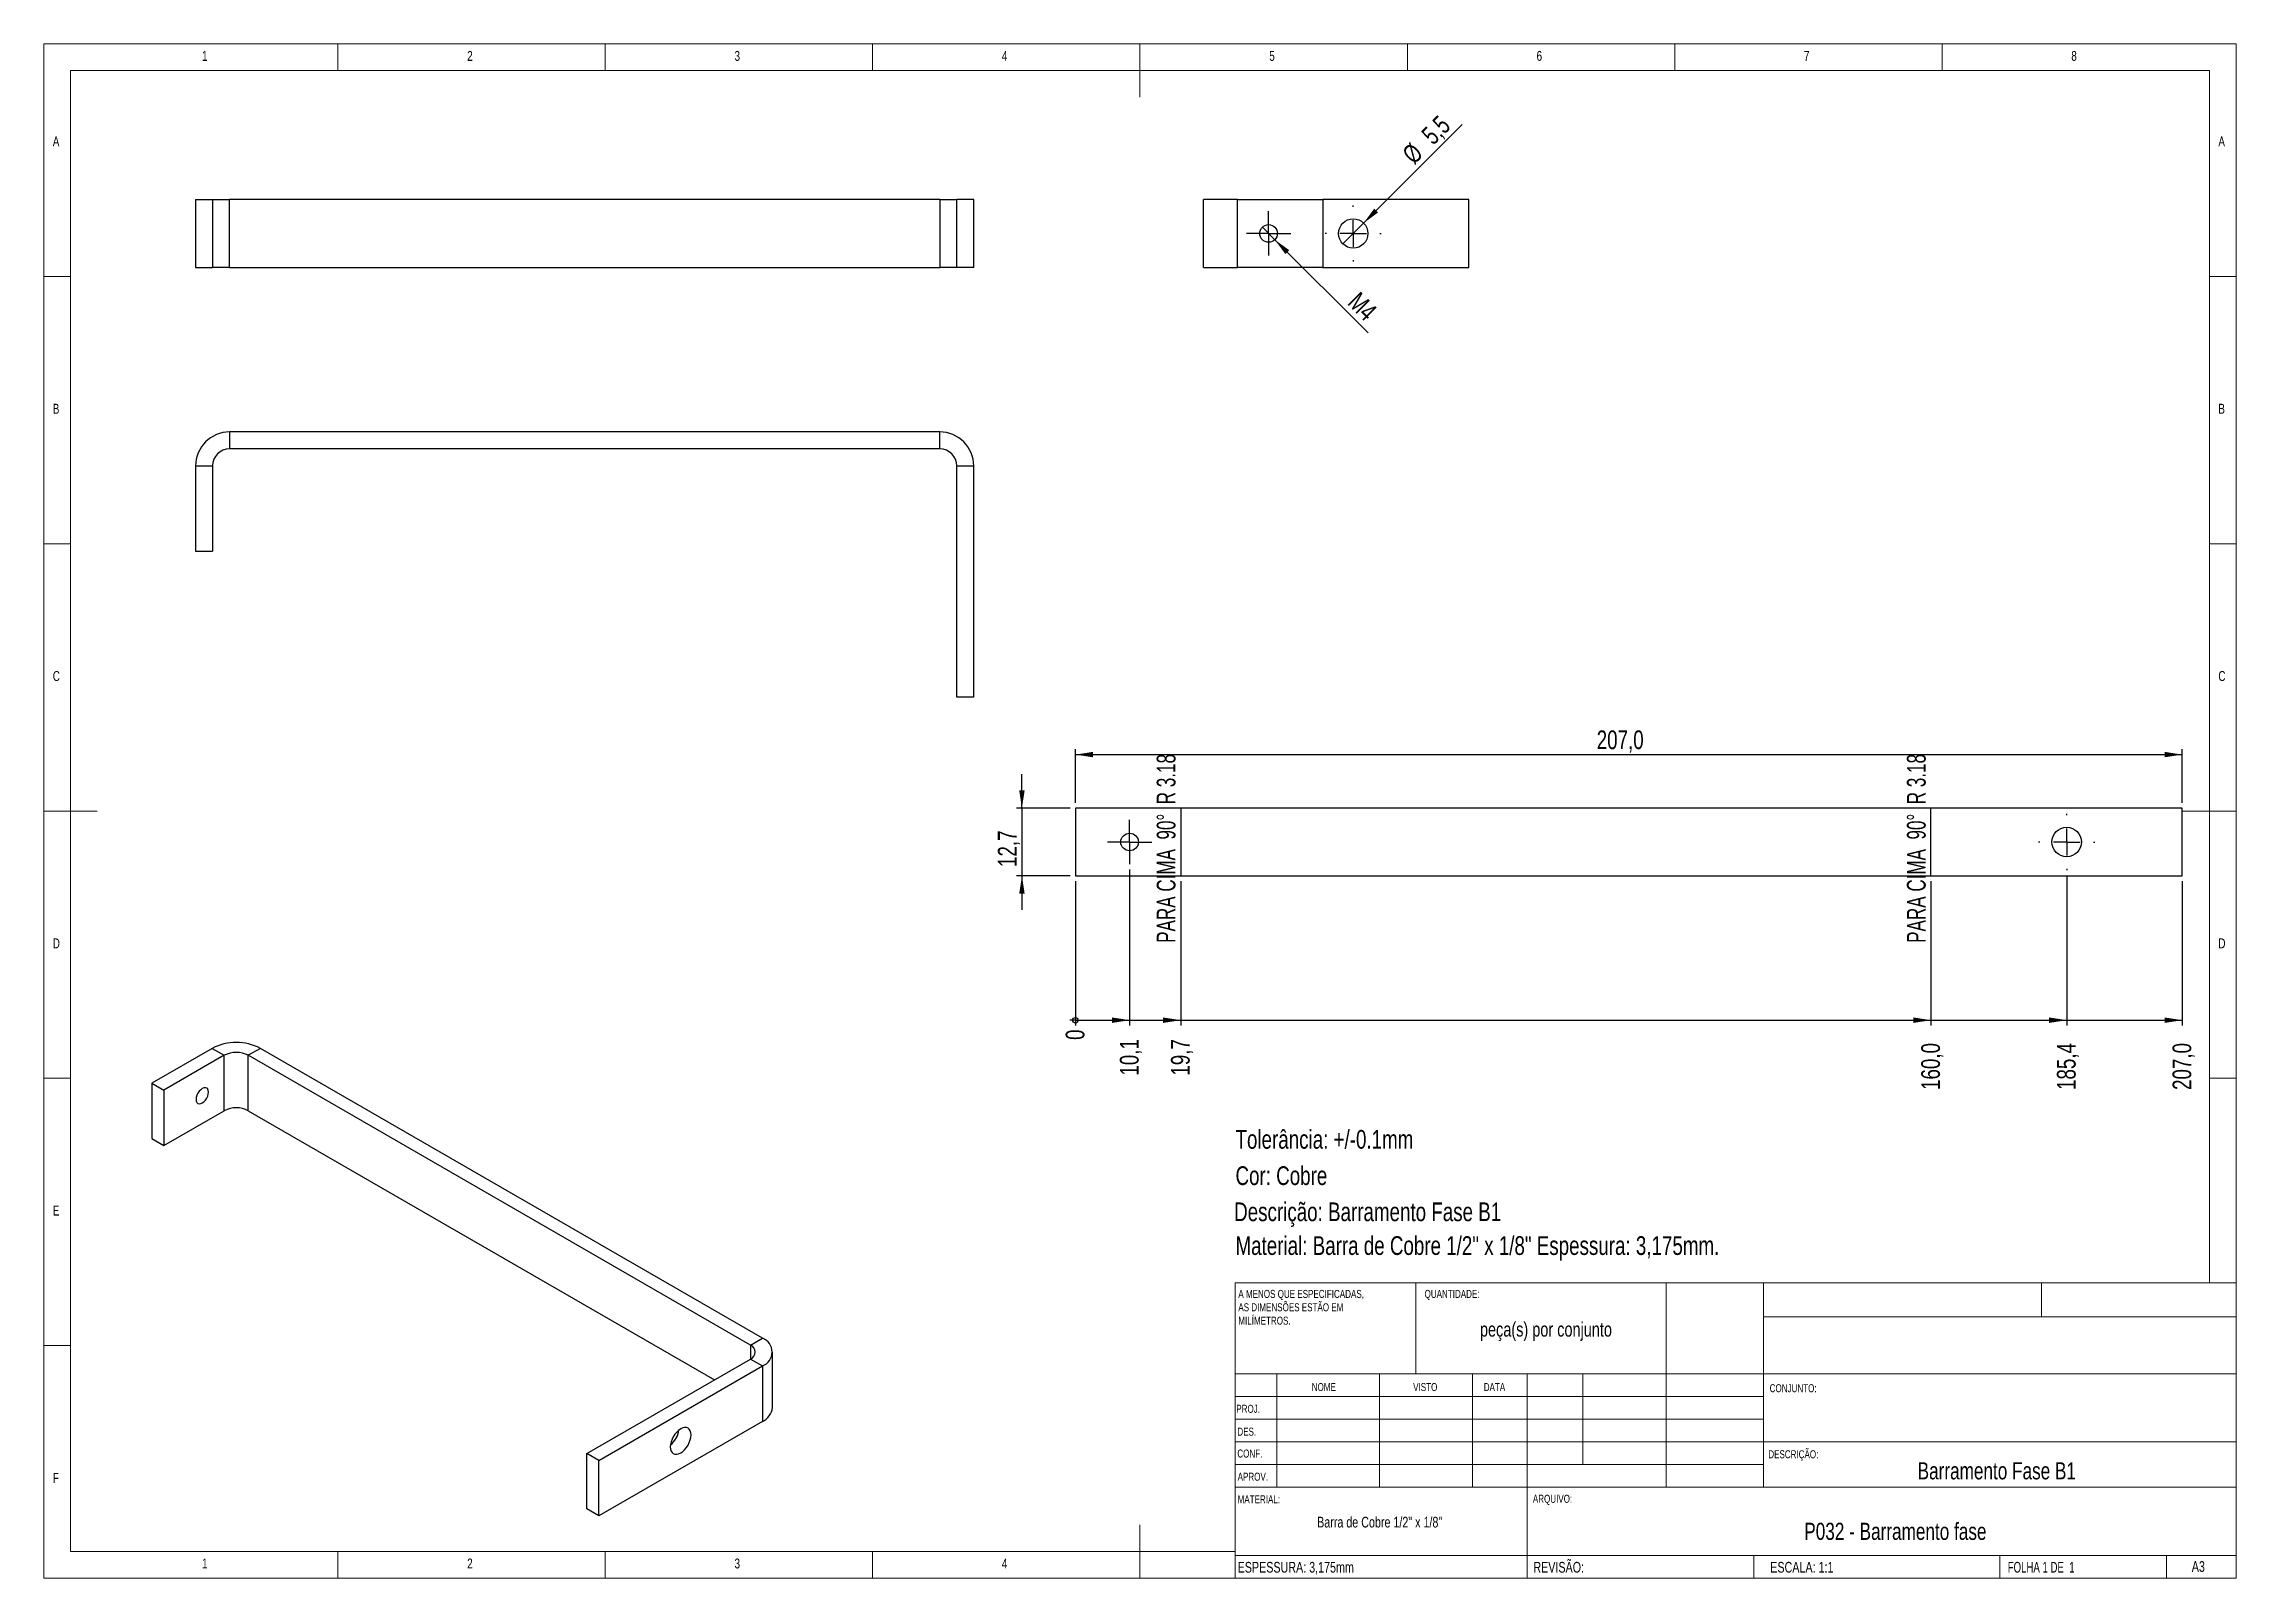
# Model space of a CAD drawing. Header units: millimetres. Extents: x 5 to 415, y 5 to 292.
import ezdxf

# ---------------------------------------------------------------- set-up
doc = ezdxf.new("R2010")
doc.units = ezdxf.units.MM
doc.linetypes.add('CENTERX2', pattern=[20.32, 12.7, -2.54, 2.54, -2.54])
doc.layers.add('CAMADA_1', color=179, linetype='Continuous')
doc.layers.add('FORMAT', color=7, linetype='Continuous')
doc.styles.add('SLDTEXTSTYLE0', font='TXT', dxfattribs={"width": 0.75})
doc.styles.add('SLDTEXTSTYLE1', font='TXT', dxfattribs={"width": 0.673077})
doc.styles.add('SLDTEXTSTYLE2', font='TXT', dxfattribs={"width": 0.681818})
doc.dimstyles.new('SLDDIMSTYLE0', dxfattribs={"dimtxt": 3.5, "dimasz": 3.302, "dimexe": 0, "dimexo": 0.0625, "dimgap": 0.875, "dimtad": 1, "dimdec": 1, "dimrnd": 1e-09, "dimzin": 12, "dimdsep": 46, "dimtxsty": 'SLDTEXTSTYLE0', "dimblk1": 'NONE', "dimsah": 1, "dimcen": 0, "dimadec": 0, "dimazin": 3, "dimtfac": 1, "dimtdec": 1, "dimtmove": 0, "dimatfit": 3, "dimldrblk": 'NONE', "dimfxl": 1, "dimfrac": 2, "dimtolj": 1, "dimtzin": 12, "dimarcsym": 0})
doc.dimstyles.new('SLDDIMSTYLE1', dxfattribs={"dimtxt": 3.5, "dimasz": 3.302, "dimexe": 0, "dimexo": 0.0625, "dimgap": 0.875, "dimtad": 1, "dimdec": 1, "dimrnd": 1e-09, "dimzin": 12, "dimdsep": 46, "dimtxsty": 'SLDTEXTSTYLE0', "dimblk1": 'NONE', "dimsah": 1, "dimcen": 0, "dimadec": 0, "dimazin": 3, "dimtfac": 1, "dimtdec": 1, "dimtmove": 0, "dimatfit": 3, "dimldrblk": 'NONE', "dimfxl": 1, "dimfrac": 2, "dimtolj": 1, "dimtzin": 12, "dimarcsym": 0})
doc.dimstyles.new('SLDDIMSTYLE2', dxfattribs={"dimtxt": 3.5, "dimasz": 0.338667, "dimexe": 0, "dimexo": 0.0625, "dimgap": 0.875, "dimtad": 0, "dimtih": 1, "dimtoh": 1, "dimdec": 0, "dimrnd": 1e-09, "dimdsep": 46, "dimtxsty": 'SLDTEXTSTYLE0', "dimblk1": 'ORIGIN', "dimblk2": 'ORIGIN', "dimsah": 1, "dimcen": 0.09, "dimadec": 0, "dimazin": 2, "dimtfac": 1, "dimtdec": 0, "dimtofl": 0, "dimtmove": 0, "dimatfit": 3, "dimldrblk": 'ORIGIN', "dimfxl": 1, "dimfrac": 2, "dimtolj": 1, "dimtzin": 12, "dimarcsym": 0})
doc.dimstyles.new('SLDDIMSTYLE3', dxfattribs={"dimtxt": 3.5, "dimasz": 3.302, "dimexe": 0, "dimexo": 0.0625, "dimgap": 0.875, "dimtad": 0, "dimtih": 1, "dimtoh": 1, "dimdec": 1, "dimrnd": 1e-09, "dimzin": 12, "dimdsep": 46, "dimtxsty": 'SLDTEXTSTYLE0', "dimsah": 1, "dimcen": 0.09, "dimadec": 0, "dimazin": 3, "dimtfac": 1, "dimtdec": 1, "dimtofl": 0, "dimtmove": 0, "dimatfit": 3, "dimfxl": 1, "dimfrac": 2, "dimtolj": 1, "dimtzin": 12, "dimarcsym": 0})
doc.dimstyles.new('SLDDIMSTYLE4', dxfattribs={"dimtxt": 3.5, "dimasz": 3.302, "dimexe": 0, "dimexo": 0.0625, "dimgap": 0.875, "dimtad": 1, "dimdec": 1, "dimrnd": 1e-09, "dimzin": 12, "dimdsep": 46, "dimtxsty": 'SLDTEXTSTYLE0', "dimsah": 1, "dimcen": 0.09, "dimadec": 0, "dimazin": 3, "dimtfac": 1, "dimtdec": 1, "dimtofl": 0, "dimtmove": 0, "dimatfit": 3, "dimfxl": 1, "dimfrac": 2, "dimtolj": 1, "dimtzin": 12, "dimarcsym": 0})
doc.dimstyles.new('SLDDIMSTYLE5', dxfattribs={"dimtxt": 3.5, "dimasz": 3.302, "dimexe": 0, "dimexo": 0.0625, "dimgap": 0.875, "dimtad": 1, "dimdec": 1, "dimrnd": 1e-09, "dimzin": 12, "dimdsep": 46, "dimtxsty": 'SLDTEXTSTYLE0', "dimsah": 1, "dimcen": 0.09, "dimadec": 0, "dimazin": 3, "dimtfac": 1, "dimtdec": 1, "dimtmove": 0, "dimatfit": 0, "dimfxl": 1, "dimfrac": 2, "dimtolj": 1, "dimtzin": 12, "dimarcsym": 0})

# ---------------------------------------------------------------- blocks, each defined once
blk = doc.blocks.new('SW_NOTE_0')
at = {"color": 0, "linetype": 'Continuous', "lineweight": 0, "char_height": 1.5, "attachment_point": 1, "style": 'SLDTEXTSTYLE0'}
for s, insert in [('A MENOS QUE ESPECIFICADAS,', (0, 1.93)), ('AS DIMENSÕES ESTÃO EM', (0, -0.57)), ('MILÍMETROS.', (0, -3.07))]:
    blk.add_mtext(s, dxfattribs=dict(at, insert=insert))
blk = doc.blocks.new('_D')
at = {"layer": 'CAMADA_1'}
for q in [(232.88, 257.7), (252.65, 237.93)]:
    blk.add_line((235.21, 255.36), q, dxfattribs=at)
blk.add_solid([(235.21, 255.36), (237.19, 252.67), (237.91, 253.39)], dxfattribs=at)
at = {"layer": 'CAMADA_1', "insert": (251.11, 245.83), "char_height": 3.5, "attachment_point": 1, "rotation": 315, "style": 'SLDTEXTSTYLE0'}
blk.add_mtext('M4', dxfattribs=at)
blk = doc.blocks.new('_NONE')
blk = doc.blocks.new('_D_1')
at = {"layer": 'CAMADA_1'}
for q in [(270.28, 276.93), (247.93, 254.58)]:
    blk.add_line((251.82, 258.47), q, dxfattribs=at)
blk.add_solid([(251.82, 258.47), (254.52, 260.45), (253.8, 261.17)], dxfattribs=at)
at = {"layer": 'CAMADA_1', "char_height": 3.5, "attachment_point": 1, "rotation": 45, "style": 'SLDTEXTSTYLE0'}
for s, insert in [('5,5', (262.37, 275.39)), ('%%c', (258.77, 271.77))]:
    blk.add_mtext(s, dxfattribs=dict(at, insert=insert))
blk = doc.blocks.new('SW_CENTERMARKSYMBOL_0')
at = {"layer": 'CAMADA_1', "color": 0}
for p, q in [((0, 5), (0, 5.25)), ((-5, 0), (-5.25, 0)), ((0, 0), (-2.5, 0)), ((0, 0), (0, 2.5)), ((0, 0), (0, -2.5)), ((0, 0), (2.5, 0)), ((5, 0), (5.25, 0)), ((0, -5), (0, -5.25))]:
    blk.add_line(p, q, dxfattribs=at)
blk = doc.blocks.new('SW_CENTERMARKSYMBOL_1')
at = {"layer": 'CAMADA_1', "color": 0}
for p, q in [((0, 2.5), (0, 4.15)), ((-2.5, 0), (-4.15, 0)), ((0, 0), (-2.5, 0)), ((0, 0), (0, 2.5)), ((0, 0), (0, -2.5)), ((0, 0), (2.5, 0)), ((2.5, 0), (4.15, 0)), ((0, -2.5), (0, -4.15))]:
    blk.add_line(p, q, dxfattribs=at)
blk = doc.blocks.new('_ORIGIN')
at = {"color": 0, "linetype": 'ByBlock', "lineweight": -2}
blk.add_line((0, 0), (-1, 0), dxfattribs=at)
blk.add_circle((0, 0), 0.5, dxfattribs=at)
blk = doc.blocks.new('_D_2')
at = {"layer": 'CAMADA_1'}
blk.add_line((197.92, 135.35), (197.92, 108.35), dxfattribs=at)
at = {"layer": 'CAMADA_1', "xscale": 1.016, "yscale": 1.016}
blk.add_blockref('_ORIGIN', (197.92, 109.37), dxfattribs=at)
at = {"layer": 'CAMADA_1', "insert": (196.1, 105.68), "char_height": 3.5, "attachment_point": 1, "rotation": 90, "style": 'SLDTEXTSTYLE0'}
blk.add_mtext('0', dxfattribs=at)
blk = doc.blocks.new('_D_3')
at = {"layer": 'CAMADA_1'}
for p, q in [((208.06, 137.55), (208.06, 108.35)), ((197.92, 109.37), (208.06, 109.37))]:
    blk.add_line(p, q, dxfattribs=at)
blk.add_solid([(208.06, 109.37), (204.76, 109.88), (204.76, 108.86)], dxfattribs=at)
at = {"layer": 'CAMADA_1', "insert": (206.24, 99), "char_height": 3.5, "attachment_point": 1, "rotation": 90, "style": 'SLDTEXTSTYLE0'}
blk.add_mtext('10,1', dxfattribs=at)
blk = doc.blocks.new('_D_4')
at = {"layer": 'CAMADA_1'}
for p, q in [((217.62, 135.35), (217.62, 108.35)), ((208.06, 109.37), (217.62, 109.37))]:
    blk.add_line(p, q, dxfattribs=at)
blk.add_solid([(217.62, 109.37), (214.32, 109.88), (214.32, 108.86)], dxfattribs=at)
at = {"layer": 'CAMADA_1', "insert": (215.79, 99), "char_height": 3.5, "attachment_point": 1, "rotation": 90, "style": 'SLDTEXTSTYLE0'}
blk.add_mtext('19,7', dxfattribs=at)
blk = doc.blocks.new('_D_5')
at = {"layer": 'CAMADA_1'}
for p, q in [((357.92, 135.35), (357.92, 108.35)), ((217.62, 109.37), (357.92, 109.37))]:
    blk.add_line(p, q, dxfattribs=at)
blk.add_solid([(357.92, 109.37), (354.62, 109.88), (354.62, 108.86)], dxfattribs=at)
at = {"layer": 'CAMADA_1', "insert": (356.1, 96.32), "char_height": 3.5, "attachment_point": 1, "rotation": 90, "style": 'SLDTEXTSTYLE0'}
blk.add_mtext('160,0', dxfattribs=at)
blk = doc.blocks.new('_D_6')
at = {"layer": 'CAMADA_1'}
for p, q in [((383.31, 136.45), (383.31, 108.35)), ((357.92, 109.37), (383.31, 109.37))]:
    blk.add_line(p, q, dxfattribs=at)
blk.add_solid([(383.31, 109.37), (380.01, 109.88), (380.01, 108.86)], dxfattribs=at)
at = {"layer": 'CAMADA_1', "insert": (381.48, 96.32), "char_height": 3.5, "attachment_point": 1, "rotation": 90, "style": 'SLDTEXTSTYLE0'}
blk.add_mtext('185,4', dxfattribs=at)
blk = doc.blocks.new('_D_7')
at = {"layer": 'CAMADA_1'}
for p, q in [((404.92, 135.35), (404.92, 108.35)), ((383.31, 109.37), (404.92, 109.37))]:
    blk.add_line(p, q, dxfattribs=at)
blk.add_solid([(404.92, 109.37), (401.62, 109.88), (401.62, 108.86)], dxfattribs=at)
at = {"layer": 'CAMADA_1', "insert": (403.1, 96.32), "char_height": 3.5, "attachment_point": 1, "rotation": 90, "style": 'SLDTEXTSTYLE0'}
blk.add_mtext('207,0', dxfattribs=at)
blk = doc.blocks.new('_D_8')
at = {"layer": 'CAMADA_1'}
for p, q in [((197.92, 150.05), (197.92, 160.05)), ((404.92, 150.05), (404.92, 160.05)), ((197.92, 159.05), (404.92, 159.05))]:
    blk.add_line(p, q, dxfattribs=at)
for points in [[(197.92, 159.05), (201.22, 158.55), (201.22, 159.56)], [(404.92, 159.05), (401.62, 159.56), (401.62, 158.55)]]:
    blk.add_solid(points, dxfattribs=at)
at = {"layer": 'CAMADA_1', "insert": (295.41, 163.57), "char_height": 3.5, "attachment_point": 1, "style": 'SLDTEXTSTYLE0'}
blk.add_mtext('207,0', dxfattribs=at)
blk = doc.blocks.new('_D_9')
at = {"layer": 'CAMADA_1'}
for p, q in [((187.92, 149.05), (187.92, 155.4)), ((196.92, 149.05), (186.92, 149.05)), ((187.92, 149.05), (187.92, 136.35)), ((196.92, 136.35), (186.92, 136.35)), ((187.92, 136.35), (187.92, 130))]:
    blk.add_line(p, q, dxfattribs=at)
for points in [[(187.92, 149.05), (188.43, 152.36), (187.41, 152.36)], [(187.92, 136.35), (187.41, 133.05), (188.43, 133.05)]]:
    blk.add_solid(points, dxfattribs=at)
at = {"layer": 'CAMADA_1', "insert": (183.41, 138.03), "char_height": 3.5, "attachment_point": 1, "rotation": 90, "style": 'SLDTEXTSTYLE0'}
blk.add_mtext('12,7', dxfattribs=at)
blk = doc.blocks.new('SW_CENTERMARKSYMBOL_2')
at = {"layer": 'CAMADA_1', "color": 0}
for p, q in [((0, 2.5), (0, 4.15)), ((-2.5, 0), (-4.15, 0)), ((0, 0), (-2.5, 0)), ((0, 0), (0, 2.5)), ((0, 0), (0, -2.5)), ((0, 0), (2.5, 0)), ((2.5, 0), (4.15, 0)), ((0, -2.5), (0, -4.15))]:
    blk.add_line(p, q, dxfattribs=at)
blk = doc.blocks.new('SW_CENTERMARKSYMBOL_3')
at = {"layer": 'CAMADA_1', "color": 0}
for p, q in [((0, 5), (0, 5.25)), ((-5, 0), (-5.25, 0)), ((0, 0), (-2.5, 0)), ((0, 0), (0, 2.5)), ((0, 0), (0, -2.5)), ((0, 0), (2.5, 0)), ((5, 0), (5.25, 0)), ((0, -5), (0, -5.25))]:
    blk.add_line(p, q, dxfattribs=at)

msp = doc.modelspace()

# ---------------------------------------------------------------- linework, layer by layer
at = {"color": 7, "linetype": 'Continuous', "lineweight": 18}
for p, q in [((415, 292), (5, 292)), ((5, 292), (5, 5)), ((60, 287), (60, 292)), ((110, 292), (110, 287)), ((160, 287), (160, 292)), ((210, 292), (210, 282)), ((260, 287), (260, 292)), ((310, 292), (310, 287)), ((360, 287), (360, 292)), ((415, 5), (415, 292)), ((410, 287), (10, 287)), ((10, 287), (10, 10)), ((410, 287), (410, 60.25)), ((10, 248.5), (5, 248.5)), ((415, 248.5), (410, 248.5)), ((5, 198.5), (10, 198.5)), ((410, 198.5), (415, 198.5)), ((5, 148.5), (15, 148.5)), ((415, 148.5), (405, 148.5)), ((5, 98.5), (10, 98.5)), ((410, 98.5), (415, 98.5)), ((227.8, 60.25), (415, 60.25)), ((227.8, 60.25), (227.8, 5)), ((261.6, 43.25), (261.59, 60.25)), ((308.4, 60.25), (308.4, 22)), ((326.6, 60.25), (326.6, 22.02)), ((378.6, 53.88), (378.6, 60.25)), ((415, 53.88), (326.6, 53.88)), ((10, 48.5), (5, 48.5)), ((415, 43.25), (227.8, 43.25)), ((235.6, 43.25), (235.6, 22.01)), ((254.79, 43.25), (254.79, 22.01)), ((272.2, 43.26), (272.2, 22.01)), ((282.4, 5), (282.4, 43.25)), ((292.8, 26.25), (292.8, 43.25)), ((326.6, 39), (227.8, 39)), ((326.6, 34.75), (227.8, 34.75)), ((326.6, 30.5), (227.8, 30.5)), ((326.6, 30.5), (415, 30.5)), ((326.6, 26.25), (227.8, 26.25)), ((282.4, 22.01), (227.8, 22.01)), ((282.4, 22.01), (415, 22.03)), ((210, 5), (210, 15)), ((10, 10), (227.8, 10)), ((60, 5), (60, 10)), ((110, 10), (110, 5)), ((160, 5), (160, 10)), ((227.8, 9.25), (415, 9.25)), ((324.78, 9.25), (324.78, 5)), ((370.8, 5), (370.8, 9.25)), ((402, 5), (402, 9.25)), ((5, 5), (415, 5))]:
    msp.add_line(p, q, dxfattribs=at)
at = {"color": 7, "linetype": 'Continuous', "lineweight": 25}
for p, q in [((33.38, 262.88), (33.38, 250.18)), ((33.38, 262.88), (36.56, 262.88)), ((36.56, 262.88), (36.56, 250.18)), ((36.56, 262.88), (39.74, 262.88)), ((39.74, 250.18), (39.74, 262.88)), ((172.55, 262.88), (39.74, 262.88)), ((172.55, 262.88), (172.55, 250.18)), ((172.55, 262.88), (175.73, 262.88)), ((178.91, 262.88), (175.73, 262.88)), ((175.73, 250.18), (175.73, 262.88)), ((178.91, 250.18), (178.91, 262.88)), ((221.88, 250.18), (221.88, 262.88)), ((228.24, 262.88), (221.88, 262.88)), ((228.24, 262.88), (244.19, 262.88)), ((228.24, 250.18), (228.24, 262.88)), ((244.19, 262.88), (244.19, 250.18)), ((271.49, 262.88), (244.19, 262.88)), ((271.49, 250.18), (271.49, 262.88)), ((33.38, 250.18), (36.56, 250.18)), ((39.74, 250.18), (36.56, 250.18)), ((39.74, 250.18), (172.55, 250.18)), ((175.73, 250.18), (172.55, 250.18)), ((178.91, 250.18), (175.73, 250.18)), ((221.88, 250.18), (228.24, 250.18)), ((244.19, 250.18), (228.24, 250.18)), ((244.19, 250.18), (271.49, 250.18)), ((39.74, 219.41), (39.74, 216.23)), ((172.55, 219.41), (39.74, 219.41)), ((172.55, 216.23), (172.55, 219.41)), ((172.55, 216.23), (39.74, 216.23)), ((33.38, 213.05), (36.56, 213.05)), ((33.38, 213.05), (33.38, 197.1)), ((36.56, 213.05), (36.56, 197.1)), ((175.73, 213.05), (178.91, 213.05)), ((175.73, 169.8), (175.73, 213.05)), ((178.91, 169.8), (178.91, 213.05)), ((33.38, 197.1), (36.56, 197.1)), ((178.91, 169.8), (175.73, 169.8)), ((404.92, 149.05), (197.92, 149.05)), ((197.92, 149.05), (197.92, 136.35)), ((404.92, 136.35), (404.92, 149.05)), ((197.92, 136.35), (404.92, 136.35)), ((36.49, 104.1), (25.21, 97.58)), ((38.74, 102.8), (27.46, 96.29)), ((36.49, 104.1), (38.74, 102.8)), ((38.74, 92.43), (38.74, 102.8)), ((45.49, 104.1), (43.24, 102.8)), ((137.15, 48.58), (43.24, 102.8)), ((43.24, 92.43), (43.24, 102.8)), ((139.4, 49.88), (45.49, 104.1)), ((25.21, 97.58), (27.46, 96.29)), ((25.21, 97.58), (25.21, 87.21)), ((27.46, 96.29), (27.46, 85.92)), ((27.46, 85.92), (38.74, 92.43)), ((43.24, 92.43), (130.42, 42.1)), ((25.21, 87.21), (27.46, 85.92)), ((137.15, 48.58), (139.4, 49.88)), ((106.57, 28.33), (137.15, 45.99)), ((137.15, 48.58), (137.15, 45.99)), ((137.15, 45.99), (139.4, 44.69)), ((141.26, 36.92), (141.26, 47.29)), ((108.81, 27.03), (139.4, 44.69)), ((139.4, 44.69), (139.4, 34.32)), ((139.4, 34.32), (108.81, 16.66)), ((108.81, 27.03), (106.57, 28.33)), ((106.57, 17.96), (106.57, 28.33)), ((108.81, 16.66), (108.81, 27.03)), ((108.81, 16.66), (106.57, 17.96))]:
    msp.add_line(p, q, dxfattribs=at)
at = {"color": 7, "linetype": 'CENTERX2'}
for p, q in [((217.62, 149.05), (217.62, 136.35)), ((357.92, 136.35), (357.92, 149.05))]:
    msp.add_line(p, q, dxfattribs=at)
at = {"color": 7, "linetype": 'Continuous', "lineweight": 25, "flags": 128}
for points in [[(35.8, 95.91), (35.76, 96.24), (35.64, 96.5), (35.46, 96.67), (35.22, 96.74), (34.94, 96.72), (34.63, 96.59), (34.33, 96.37), (34.05, 96.07), (33.81, 95.72), (33.62, 95.33), (33.51, 94.94), (33.47, 94.57), (33.51, 94.24), (33.62, 93.98), (33.81, 93.81), (34.05, 93.74), (34.33, 93.76), (34.63, 93.89), (34.94, 94.11), (35.22, 94.41), (35.46, 94.76), (35.64, 95.15), (35.76, 95.54), (35.8, 95.91)], [(126.04, 31.79), (126, 32.21), (125.89, 32.57), (125.71, 32.85), (125.47, 33.05), (125.18, 33.16), (124.84, 33.17), (124.48, 33.09), (124.1, 32.92), (123.72, 32.65), (123.35, 32.32), (123.02, 31.91), (122.72, 31.46), (122.48, 30.98), (122.3, 30.49), (122.19, 30.01), (122.15, 29.55), (122.19, 29.13), (122.3, 28.77), (122.48, 28.49), (122.72, 28.29), (123.02, 28.18), (123.35, 28.17), (123.72, 28.25), (124.1, 28.43), (124.48, 28.69), (124.84, 29.03), (125.18, 29.43), (125.47, 29.88), (125.71, 30.36), (125.89, 30.85), (126, 31.33), (126.04, 31.79)]]:
    msp.add_lwpolyline(points, dxfattribs=at)
at = {"color": 7, "linetype": 'Continuous', "lineweight": 25}
for centre, radius in [((249.88, 256.53), 2.75), ((234.05, 256.53), 1.65), ((208.06, 142.7), 1.65), ((383.31, 142.7), 2.75)]:
    msp.add_circle(centre, radius, dxfattribs=at)
for centre, radius, start, end in [((39.74, 213.05), 6.36, 90, 180), ((172.55, 213.05), 6.36, 0, 90), ((39.74, 213.05), 3.18, 90, 180), ((172.55, 213.05), 3.18, 0, 90), ((40.99, 95.42), 9.78, 62.6097, 117.3903), ((40.99, 98.46), 4.89, 62.6097, 117.3903), ((40.99, 88.09), 4.89, 62.6097, 117.3903), ((138.41, 47.29), 2.78, 290.7834, 69.2166), ((136.66, 47.29), 1.39, 290.7834, 69.2166), ((138.07, 37.24), 3.21, 294.5251, 354.1548), ((119.42, 33.37), 4.4, 308.9013, 351.1041)]:
    msp.add_arc(centre, radius, start, end, dxfattribs=at)

# ---------------------------------------------------------------- block references
at = {"color": 7, "linetype": 'Continuous', "lineweight": 0}
msp.add_blockref('SW_NOTE_0', (228.39, 56.99), dxfattribs=at)
at = {"layer": 'CAMADA_1'}
for name, p in [('SW_CENTERMARKSYMBOL_1', (234.05, 256.53)), ('SW_CENTERMARKSYMBOL_0', (249.88, 256.53)), ('SW_CENTERMARKSYMBOL_3', (383.31, 142.7)), ('SW_CENTERMARKSYMBOL_2', (208.06, 142.7))]:
    msp.add_blockref(name, p, dxfattribs=at)

# ---------------------------------------------------------------- texts
at = {"color": 7, "linetype": 'Continuous', "lineweight": 0}
for s, insert, char_height, attachment_point, style in [('1', (34.58, 290.67), 1.85, 1, 'SLDTEXTSTYLE0'), ('2', (84.17, 290.67), 1.85, 1, 'SLDTEXTSTYLE0'), ('3', (134.17, 290.67), 1.85, 1, 'SLDTEXTSTYLE0'), ('4', (184.17, 290.67), 1.85, 1, 'SLDTEXTSTYLE0'), ('5', (234.17, 290.67), 1.85, 1, 'SLDTEXTSTYLE0'), ('6', (284.17, 290.67), 1.85, 1, 'SLDTEXTSTYLE0'), ('7', (334.17, 290.67), 1.85, 1, 'SLDTEXTSTYLE0'), ('8', (384.17, 290.67), 1.85, 1, 'SLDTEXTSTYLE0'), ('A', (6.67, 274.67), 1.85, 1, 'SLDTEXTSTYLE0'), ('A', (411.67, 274.67), 1.85, 1, 'SLDTEXTSTYLE0'), ('B', (6.67, 224.67), 1.85, 1, 'SLDTEXTSTYLE0'), ('B', (411.67, 224.67), 1.85, 1, 'SLDTEXTSTYLE0'), ('C', (6.67, 174.67), 1.85, 1, 'SLDTEXTSTYLE0'), ('C', (411.67, 174.67), 1.85, 1, 'SLDTEXTSTYLE0'), ('D', (6.67, 124.67), 1.85, 1, 'SLDTEXTSTYLE0'), ('D', (411.67, 124.67), 1.85, 1, 'SLDTEXTSTYLE0'), ('E', (6.67, 74.67), 1.85, 1, 'SLDTEXTSTYLE0'), ('QUANTIDADE:', (263.22, 58.92), 1.5, 1, 'SLDTEXTSTYLE0'), ('peça(s) por conjunto', (285.92, 52.88), 2.7, 2, 'SLDTEXTSTYLE0'), ('NOME', (242.12, 41.5), 1.5, 1, 'SLDTEXTSTYLE0'), ('VISTO', (261.09, 41.5), 1.5, 1, 'SLDTEXTSTYLE0'), ('DATA', (274.29, 41.5), 1.5, 1, 'SLDTEXTSTYLE0'), ('CONJUNTO:', (327.76, 41.28), 1.5, 1, 'SLDTEXTSTYLE0'), ('PROJ.', (228.01, 37.43), 1.5, 1, 'SLDTEXTSTYLE0'), ('DES.', (228.21, 33.15), 1.5, 1, 'SLDTEXTSTYLE0'), ('CONF.', (228.2, 29.06), 1.5, 1, 'SLDTEXTSTYLE0'), ('DESCRIÇÃO:', (327.5, 28.93), 1.5, 1, 'SLDTEXTSTYLE0'), ('F', (6.67, 24.67), 1.85, 1, 'SLDTEXTSTYLE0'), ('APROV.', (228.26, 24.73), 1.5, 1, 'SLDTEXTSTYLE0'), ('Barramento Fase B1', (370.24, 26.68), 3.2, 2, 'SLDTEXTSTYLE0'), ('MATERIAL:', (228.26, 20.5), 1.5, 1, 'SLDTEXTSTYLE0'), ('ARQUIVO:', (283.47, 20.6), 1.5, 1, 'SLDTEXTSTYLE0'), ('Barra de Cobre 1/2" x 1/8"', (254.82, 16.48), 2, 2, 'SLDTEXTSTYLE0'), ('P032 - Barramento fase', (351.27, 15.36), 3.2, 2, 'SLDTEXTSTYLE0'), ('1', (34.58, 8.67), 1.85, 1, 'SLDTEXTSTYLE0'), ('2', (84.17, 8.67), 1.85, 1, 'SLDTEXTSTYLE0'), ('3', (134.17, 8.67), 1.85, 1, 'SLDTEXTSTYLE0'), ('4', (184.17, 8.67), 1.85, 1, 'SLDTEXTSTYLE0'), ('REVISÃO:', (283.57, 8.04), 2, 1, 'SLDTEXTSTYLE0'), ('A3', (406.7, 8.18), 2, 1, 'SLDTEXTSTYLE0'), ('ESPESSURA: 3,175mm', (228.26, 8.04), 2, 1, 'SLDTEXTSTYLE0'), ('ESCALA: 1:1', (327.87, 8.04), 2, 1, 'SLDTEXTSTYLE0'), ('FOLHA 1 DE  1', (372.28, 8.04), 2, 1, 'SLDTEXTSTYLE1')]:
    msp.add_mtext(s, dxfattribs=dict(at, insert=insert, char_height=char_height, attachment_point=attachment_point, style=style))
at = {"color": 7, "linetype": 'Continuous', "lineweight": 0, "char_height": 3.5, "attachment_point": 2, "rotation": 90, "style": 'SLDTEXTSTYLE2'}
for insert in [(213.13, 141.5), (353.43, 141.5)]:
    msp.add_mtext('PARA CIMA  90°  R 3.18', dxfattribs=dict(at, insert=insert))
at = {"layer": 'CAMADA_1', "insert": (227.86, 88.83), "char_height": 3.5, "attachment_point": 1, "style": 'SLDTEXTSTYLE0'}
msp.add_mtext('Tolerância: +/-0.1mm', dxfattribs=at)
at = {"layer": 'FORMAT', "char_height": 3.5, "attachment_point": 1, "style": 'SLDTEXTSTYLE0'}
for s, insert in [('Cor: Cobre', (227.86, 82.04)), ('Descrição: Barramento Fase B1', (227.61, 75.28)), ('Material: Barra de Cobre 1/2" x 1/8" Espessura: 3,175mm.', (227.86, 68.96))]:
    msp.add_mtext(s, dxfattribs=dict(at, insert=insert))

# ---------------------------------------------------------------- dimensions: what is measured, and where the dimension line sits
at = {"layer": 'CAMADA_1'}
dim = msp.add_diameter_dim_2p(p1=(247.93, 254.58), p2=(251.82, 258.47), dimstyle='SLDDIMSTYLE1', dxfattribs=at)
dim.commit()
dim.dimension.update_dxf_attribs({"geometry": '_D_1', "text_midpoint": (266.23, 272.88), "dimtype": 163})
dim = msp.add_diameter_dim_2p(p1=(232.88, 257.7), p2=(235.21, 255.36), text='M4', dimstyle='SLDDIMSTYLE0', override={"dimpost": '<>'}, dxfattribs=at)
dim.commit()
dim.dimension.update_dxf_attribs({"geometry": '_D', "text_midpoint": (250.4, 240.18), "dimtype": 163})
dim = msp.add_linear_dim(base=(404.92, 159.05), p1=(197.92, 149.05), p2=(404.92, 149.05), dimstyle='SLDDIMSTYLE4', dxfattribs=at)
dim.commit()
dim.dimension.update_dxf_attribs({"geometry": '_D_8', "text_midpoint": (301.42, 159.05), "dimtype": 160})
dim = msp.add_linear_dim(base=(187.92, 136.35), p1=(197.92, 149.05), p2=(197.92, 136.35), angle=90, dimstyle='SLDDIMSTYLE5', dxfattribs=at)
dim.commit()
dim.dimension.update_dxf_attribs({"geometry": '_D_9', "text_midpoint": (187.92, 142.7), "dimtype": 160})
for feature_location, offset, origin, dimstyle, picture, middle in [((197.92285247, 136.35443882), (0, -28), (197.92285247, 136.35443882), 'SLDDIMSTYLE2', '_D_2', (197.92285247, 107.0176333)), ((208.06, 138.55), (0, -30.2), (197.92, 136.35), 'SLDDIMSTYLE3', '_D_3', (208.06, 103.68)), ((383.31, 137.45), (0, -29.1), (197.92, 136.35), 'SLDDIMSTYLE3', '_D_6', (383.31, 102.34)), ((217.62, 136.35), (0, -28), (197.92, 136.35), 'SLDDIMSTYLE3', '_D_4', (217.62, 103.68)), ((357.92, 136.35), (0, -28), (197.92, 136.35), 'SLDDIMSTYLE3', '_D_5', (357.92, 102.34)), ((404.92, 136.35), (0, -28), (197.92, 136.35), 'SLDDIMSTYLE3', '_D_7', (404.92, 102.34))]:
    dim = msp.add_ordinate_dim(feature_location=feature_location, offset=offset, dtype=1, origin=origin, dimstyle=dimstyle, dxfattribs=at)
    dim.commit()
    dim.dimension.update_dxf_attribs({"geometry": picture, "text_midpoint": middle})

doc.saveas('drawing.dxf')
